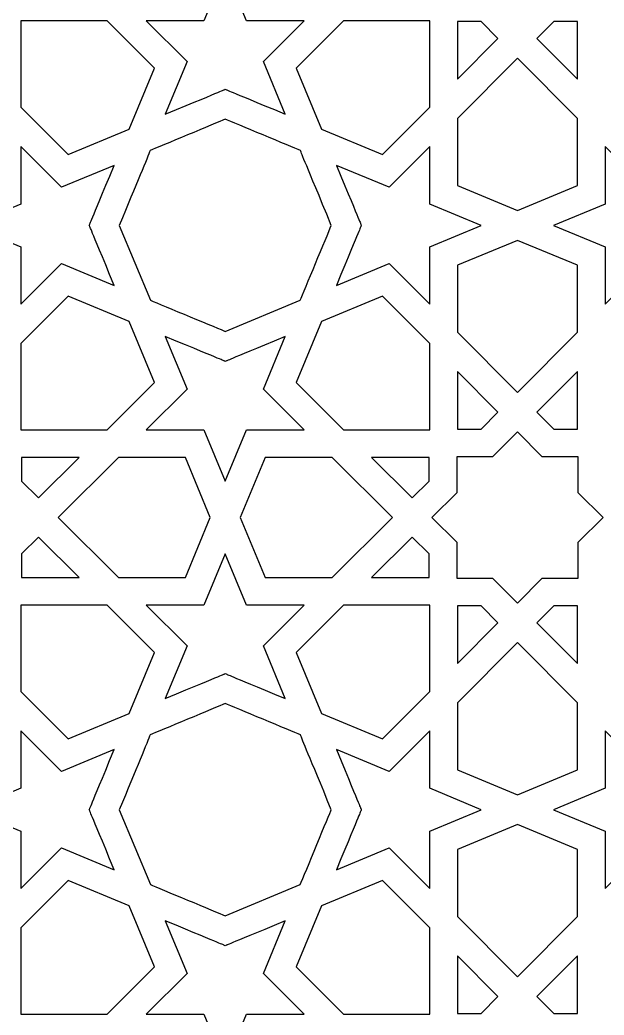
# Model space of a CAD drawing. Header units: millimetres. Extents: x -47 to 47, y -100 to 100.
# Drawn here: x -11.1 to 21, y 4.6 to 59.3 of the extents above; entities that cross this region are included whole.
import ezdxf

# ---------------------------------------------------------------- set-up
doc = ezdxf.new("R2010")
doc.units = ezdxf.units.MM
doc.header["$MEASUREMENT"] = 0
doc.layers.add('layer 1', color=7, linetype='Continuous')

msp = doc.modelspace()

# ---------------------------------------------------------------- linework, layer by layer
at = {"layer": 'layer 1', "color": 250}
for points, knots in [([(0.1101, 100.1639), (-25.8829, 100.1639), (-46.9195, 79.1295), (-46.9195, 53.134), (-46.9195, 53.134), (-46.9195, 53.134), (-46.9195, -99.8361), (-46.9195, -99.8361), (-46.9195, -99.8361), (-46.9195, -99.8361), (47.1403, -99.8361), (47.1403, -99.8361), (47.1403, -99.8361), (47.1403, -99.8361), (47.1403, 53.134), (47.1403, 53.134), (47.1403, 53.134), (47.1403, 79.1164), (26.1165, 100.1639), (0.1101, 100.1639)], [0, 0, 0, 0, 0.1666667, 0.1666667, 0.1666667, 0.1666667, 0.3333333, 0.3333333, 0.3333333, 0.3333333, 0.5, 0.5, 0.5, 0.5, 0.6666667, 0.6666667, 0.6666667, 0.6666667, 1, 1, 1, 1]), ([(0.1916, 55.4757), (-0.018, 55.3879), (0.3948, 55.559), (-3.103, 54.1094), (-3.103, 54.1094), (-3.103, 54.1094), (-1.9039, 57.0004), (-1.9039, 57.0004), (-1.9039, 57.0004), (-1.9039, 57.0004), (-4.1448, 59.231), (-4.1448, 59.231), (-4.1448, 59.231), (-4.1448, 59.231), (-0.98, 59.231), (-0.98, 59.231), (-0.98, 59.231), (-0.98, 59.231), (0.1916, 62.0607), (0.1916, 62.0607), (0.1916, 62.0607), (0.1916, 62.0607), (1.3635, 59.231), (1.3635, 59.231), (1.3635, 59.231), (1.3635, 59.231), (4.5283, 59.231), (4.5283, 59.231), (4.5283, 59.231), (4.5283, 59.231), (2.2874, 57.0004), (2.2874, 57.0004), (2.2874, 57.0004), (2.2874, 57.0004), (3.4865, 54.1094), (3.4865, 54.1094), (3.4865, 54.1094), (0.0462, 55.5353), (0.4008, 55.3879), (0.1916, 55.4757)], [0, 0, 0, 0, 0.0909091, 0.0909091, 0.0909091, 0.0909091, 0.1818182, 0.1818182, 0.1818182, 0.1818182, 0.2727273, 0.2727273, 0.2727273, 0.2727273, 0.3636364, 0.3636364, 0.3636364, 0.3636364, 0.4545455, 0.4545455, 0.4545455, 0.4545455, 0.5454545, 0.5454545, 0.5454545, 0.5454545, 0.6363636, 0.6363636, 0.6363636, 0.6363636, 0.7272727, 0.7272727, 0.7272727, 0.7272727, 0.8181818, 0.8181818, 0.8181818, 0.8181818, 1, 1, 1, 1]), ([(-5.0909, 53.2874), (-5.0909, 53.2874), (-8.4437, 51.8968), (-8.4437, 51.8968), (-8.4437, 51.8968), (-8.4437, 51.8968), (-11.0328, 54.4982), (-11.0328, 54.4982), (-11.0328, 54.4982), (-11.0328, 54.4982), (-11.0328, 59.231), (-11.0328, 59.231), (-11.0328, 59.231), (-11.0328, 59.231), (-6.2999, 59.231), (-6.2999, 59.231), (-6.2999, 59.231), (-6.2999, 59.231), (-3.6985, 56.642), (-3.6985, 56.642), (-3.6985, 56.642), (-3.6985, 56.642), (-5.0909, 53.2874), (-5.0909, 53.2874)], [0, 0, 0, 0, 0.1428571, 0.1428571, 0.1428571, 0.1428571, 0.2857143, 0.2857143, 0.2857143, 0.2857143, 0.4285714, 0.4285714, 0.4285714, 0.4285714, 0.5714286, 0.5714286, 0.5714286, 0.5714286, 0.7142857, 0.7142857, 0.7142857, 0.7142857, 1, 1, 1, 1]), ([(11.4162, 54.4982), (11.4162, 54.4982), (8.8272, 51.8968), (8.8272, 51.8968), (8.8272, 51.8968), (8.8272, 51.8968), (5.4726, 53.2878), (5.4726, 53.2878), (5.4726, 53.2878), (5.4726, 53.2878), (4.082, 56.642), (4.082, 56.642), (4.082, 56.642), (4.082, 56.642), (6.6834, 59.231), (6.6834, 59.231), (6.6834, 59.231), (6.6834, 59.231), (11.4162, 59.231), (11.4162, 59.231), (11.4162, 59.231), (11.4162, 59.231), (11.4162, 54.4982), (11.4162, 54.4982)], [0, 0, 0, 0, 0.1428571, 0.1428571, 0.1428571, 0.1428571, 0.2857143, 0.2857143, 0.2857143, 0.2857143, 0.4285714, 0.4285714, 0.4285714, 0.4285714, 0.5714286, 0.5714286, 0.5714286, 0.5714286, 0.7142857, 0.7142857, 0.7142857, 0.7142857, 1, 1, 1, 1]), ([(12.9367, 56.0268), (12.9367, 56.0268), (12.9367, 59.1954), (12.9367, 59.1954), (12.9367, 59.1954), (12.9367, 59.1954), (14.2378, 59.1954), (14.2378, 59.1954), (14.2378, 59.1954), (14.2378, 59.1954), (15.1624, 58.263), (15.1624, 58.263), (15.1624, 58.263), (15.1624, 58.263), (12.9367, 56.0268), (12.9367, 56.0268)], [0, 0, 0, 0, 0.2, 0.2, 0.2, 0.2, 0.4, 0.4, 0.4, 0.4, 0.6, 0.6, 0.6, 0.6, 1, 1, 1, 1]), ([(19.5301, 59.1954), (19.5301, 59.1954), (19.5301, 56.0268), (19.5301, 56.0268), (19.5301, 56.0268), (19.5301, 56.0268), (17.3045, 58.263), (17.3045, 58.263), (17.3045, 58.263), (17.3045, 58.263), (18.2291, 59.1954), (18.2291, 59.1954), (18.2291, 59.1954), (18.2291, 59.1954), (19.5301, 59.1954), (19.5301, 59.1954)], [0, 0, 0, 0, 0.2, 0.2, 0.2, 0.2, 0.4, 0.4, 0.4, 0.4, 0.6, 0.6, 0.6, 0.6, 1, 1, 1, 1]), ([(12.9367, 53.8702), (12.9367, 53.8702), (16.2334, 57.1835), (16.2334, 57.1835), (16.2334, 57.1835), (16.2334, 57.1835), (19.5301, 53.8702), (19.5301, 53.8702), (19.5301, 53.8702), (19.5301, 53.8702), (19.5301, 50.1946), (19.5301, 50.1946), (19.5301, 50.1946), (19.5301, 50.1946), (16.2334, 48.8297), (16.2334, 48.8297), (16.2334, 48.8297), (16.2334, 48.8297), (12.9367, 50.1946), (12.9367, 50.1946), (12.9367, 50.1946), (12.9367, 50.1946), (12.9367, 53.8702), (12.9367, 53.8702)], [0, 0, 0, 0, 0.1428571, 0.1428571, 0.1428571, 0.1428571, 0.2857143, 0.2857143, 0.2857143, 0.2857143, 0.4285714, 0.4285714, 0.4285714, 0.4285714, 0.5714286, 0.5714286, 0.5714286, 0.5714286, 0.7142857, 0.7142857, 0.7142857, 0.7142857, 1, 1, 1, 1]), ([(0.1916, 53.829), (0.714, 53.6124), (3.8195, 52.3258), (4.3141, 52.1198), (4.3141, 52.1198), (4.3942, 51.9166), (4.5963, 51.4227), (6.0142, 48.0064), (6.0142, 48.0064), (5.7531, 47.3774), (4.5268, 44.4179), (4.306, 43.8902), (4.306, 43.8902), (4.306, 43.8902), (0.1916, 42.1841), (0.1916, 42.1841), (0.1916, 42.1841), (-0.0893, 42.3005), (-3.2847, 43.6256), (-3.924, 43.8905), (-3.924, 43.8905), (-3.924, 43.8905), (-5.6307, 48.0064), (-5.6307, 48.0064), (-5.6307, 48.0064), (-4.6972, 50.2592), (-4.0718, 51.762), (-3.9307, 52.1198), (-3.9307, 52.1198), (-3.4354, 52.3258), (-0.3306, 53.6127), (0.1916, 53.829)], [0, 0, 0, 0, 0.1111111, 0.1111111, 0.1111111, 0.1111111, 0.2222222, 0.2222222, 0.2222222, 0.2222222, 0.3333333, 0.3333333, 0.3333333, 0.3333333, 0.4444444, 0.4444444, 0.4444444, 0.4444444, 0.5555556, 0.5555556, 0.5555556, 0.5555556, 0.6666667, 0.6666667, 0.6666667, 0.6666667, 0.7777778, 0.7777778, 0.7777778, 0.7777778, 1, 1, 1, 1]), ([(-7.2778, 48.0064), (-7.1889, 47.7947), (-7.3353, 48.1471), (-5.9111, 44.7118), (-5.9111, 44.7118), (-5.9111, 44.7118), (-8.8025, 45.9109), (-8.8025, 45.9109), (-8.8025, 45.9109), (-8.8025, 45.9109), (-11.0328, 43.67), (-11.0328, 43.67), (-11.0328, 43.67), (-11.0328, 43.67), (-11.0328, 46.8348), (-11.0328, 46.8348), (-11.0328, 46.8348), (-11.0328, 46.8348), (-13.8627, 48.0064), (-13.8627, 48.0064), (-13.8627, 48.0064), (-13.8627, 48.0064), (-11.0328, 49.1783), (-11.0328, 49.1783), (-11.0328, 49.1783), (-11.0328, 49.1783), (-11.0328, 52.3431), (-11.0328, 52.3431), (-11.0328, 52.3431), (-11.0328, 52.3431), (-8.8025, 50.1022), (-8.8025, 50.1022), (-8.8025, 50.1022), (-8.8025, 50.1022), (-5.9111, 51.3013), (-5.9111, 51.3013), (-5.9111, 51.3013), (-7.2986, 47.9542), (-7.196, 48.2007), (-7.2778, 48.0064)], [0, 0, 0, 0, 0.0909091, 0.0909091, 0.0909091, 0.0909091, 0.1818182, 0.1818182, 0.1818182, 0.1818182, 0.2727273, 0.2727273, 0.2727273, 0.2727273, 0.3636364, 0.3636364, 0.3636364, 0.3636364, 0.4545455, 0.4545455, 0.4545455, 0.4545455, 0.5454545, 0.5454545, 0.5454545, 0.5454545, 0.6363636, 0.6363636, 0.6363636, 0.6363636, 0.7272727, 0.7272727, 0.7272727, 0.7272727, 0.8181818, 0.8181818, 0.8181818, 0.8181818, 1, 1, 1, 1]), ([(14.2462, 48.0064), (14.2462, 48.0064), (11.4162, 46.8348), (11.4162, 46.8348), (11.4162, 46.8348), (11.4162, 46.8348), (11.4162, 43.67), (11.4162, 43.67), (11.4162, 43.67), (11.4162, 43.67), (9.186, 45.9109), (9.186, 45.9109), (9.186, 45.9109), (9.186, 45.9109), (6.2943, 44.7118), (6.2943, 44.7118), (6.2943, 44.7118), (7.7068, 48.1189), (7.554, 47.751), (7.6613, 48.0064), (7.6613, 48.0064), (7.5713, 48.2205), (7.716, 47.8723), (6.2943, 51.3013), (6.2943, 51.3013), (6.2943, 51.3013), (9.186, 50.1022), (9.186, 50.1022), (9.186, 50.1022), (9.186, 50.1022), (11.4162, 52.3431), (11.4162, 52.3431), (11.4162, 52.3431), (11.4162, 52.3431), (11.4162, 49.1783), (11.4162, 49.1783), (11.4162, 49.1783), (11.4162, 49.1783), (14.2462, 48.0064), (14.2462, 48.0064)], [0, 0, 0, 0, 0.0909091, 0.0909091, 0.0909091, 0.0909091, 0.1818182, 0.1818182, 0.1818182, 0.1818182, 0.2727273, 0.2727273, 0.2727273, 0.2727273, 0.3636364, 0.3636364, 0.3636364, 0.3636364, 0.4545455, 0.4545455, 0.4545455, 0.4545455, 0.5454545, 0.5454545, 0.5454545, 0.5454545, 0.6363636, 0.6363636, 0.6363636, 0.6363636, 0.7272727, 0.7272727, 0.7272727, 0.7272727, 0.8181818, 0.8181818, 0.8181818, 0.8181818, 1, 1, 1, 1]), ([(24.8059, 48.0064), (24.9075, 47.7651), (24.735, 48.1803), (26.1726, 44.7118), (26.1726, 44.7118), (26.1726, 44.7118), (23.2816, 45.9109), (23.2816, 45.9109), (23.2816, 45.9109), (23.2816, 45.9109), (21.0506, 43.67), (21.0506, 43.67), (21.0506, 43.67), (21.0506, 43.67), (21.0506, 46.8348), (21.0506, 46.8348), (21.0506, 46.8348), (21.0506, 46.8348), (18.221, 48.0064), (18.221, 48.0064), (18.221, 48.0064), (18.221, 48.0064), (21.0506, 49.1783), (21.0506, 49.1783), (21.0506, 49.1783), (21.0506, 49.1783), (21.0506, 52.3431), (21.0506, 52.3431), (21.0506, 52.3431), (21.0506, 52.3431), (23.2816, 50.1022), (23.2816, 50.1022), (23.2816, 50.1022), (23.2816, 50.1022), (26.1726, 51.3013), (26.1726, 51.3013), (26.1726, 51.3013), (24.7576, 47.8875), (24.9132, 48.2621), (24.8059, 48.0064)], [0, 0, 0, 0, 0.0909091, 0.0909091, 0.0909091, 0.0909091, 0.1818182, 0.1818182, 0.1818182, 0.1818182, 0.2727273, 0.2727273, 0.2727273, 0.2727273, 0.3636364, 0.3636364, 0.3636364, 0.3636364, 0.4545455, 0.4545455, 0.4545455, 0.4545455, 0.5454545, 0.5454545, 0.5454545, 0.5454545, 0.6363636, 0.6363636, 0.6363636, 0.6363636, 0.7272727, 0.7272727, 0.7272727, 0.7272727, 0.8181818, 0.8181818, 0.8181818, 0.8181818, 1, 1, 1, 1]), ([(19.5301, 42.1428), (19.5301, 42.1428), (16.2334, 38.8296), (16.2334, 38.8296), (16.2334, 38.8296), (16.2334, 38.8296), (12.9367, 42.1428), (12.9367, 42.1428), (12.9367, 42.1428), (12.9367, 42.1428), (12.9367, 45.8181), (12.9367, 45.8181), (12.9367, 45.8181), (12.9367, 45.8181), (16.2334, 47.183), (16.2334, 47.183), (16.2334, 47.183), (16.2334, 47.183), (19.5301, 45.8181), (19.5301, 45.8181), (19.5301, 45.8181), (19.5301, 45.8181), (19.5301, 42.1428), (19.5301, 42.1428)], [0, 0, 0, 0, 0.1428571, 0.1428571, 0.1428571, 0.1428571, 0.2857143, 0.2857143, 0.2857143, 0.2857143, 0.4285714, 0.4285714, 0.4285714, 0.4285714, 0.5714286, 0.5714286, 0.5714286, 0.5714286, 0.7142857, 0.7142857, 0.7142857, 0.7142857, 1, 1, 1, 1]), ([(-5.0895, 42.7249), (-5.0895, 42.7249), (-3.6985, 39.3707), (-3.6985, 39.3707), (-3.6985, 39.3707), (-3.6985, 39.3707), (-6.2999, 36.782), (-6.2999, 36.782), (-6.2999, 36.782), (-6.2999, 36.782), (-11.0328, 36.782), (-11.0328, 36.782), (-11.0328, 36.782), (-11.0328, 36.782), (-11.0328, 41.5149), (-11.0328, 41.5149), (-11.0328, 41.5149), (-11.0328, 41.5149), (-8.4437, 44.1163), (-8.4437, 44.1163), (-8.4437, 44.1163), (-8.4437, 44.1163), (-5.0895, 42.7249), (-5.0895, 42.7249)], [0, 0, 0, 0, 0.1428571, 0.1428571, 0.1428571, 0.1428571, 0.2857143, 0.2857143, 0.2857143, 0.2857143, 0.4285714, 0.4285714, 0.4285714, 0.4285714, 0.5714286, 0.5714286, 0.5714286, 0.5714286, 0.7142857, 0.7142857, 0.7142857, 0.7142857, 1, 1, 1, 1]), ([(5.473, 42.7249), (5.473, 42.7249), (8.8272, 44.1163), (8.8272, 44.1163), (8.8272, 44.1163), (8.8272, 44.1163), (11.4162, 41.5149), (11.4162, 41.5149), (11.4162, 41.5149), (11.4162, 41.5149), (11.4162, 36.782), (11.4162, 36.782), (11.4162, 36.782), (11.4162, 36.782), (6.6834, 36.782), (6.6834, 36.782), (6.6834, 36.782), (6.6834, 36.782), (4.082, 39.3707), (4.082, 39.3707), (4.082, 39.3707), (4.082, 39.3707), (5.473, 42.7249), (5.473, 42.7249)], [0, 0, 0, 0, 0.1428571, 0.1428571, 0.1428571, 0.1428571, 0.2857143, 0.2857143, 0.2857143, 0.2857143, 0.4285714, 0.4285714, 0.4285714, 0.4285714, 0.5714286, 0.5714286, 0.5714286, 0.5714286, 0.7142857, 0.7142857, 0.7142857, 0.7142857, 1, 1, 1, 1]), ([(1.3635, 36.782), (1.3635, 36.782), (0.1916, 33.9524), (0.1916, 33.9524), (0.1916, 33.9524), (0.1916, 33.9524), (-0.98, 36.782), (-0.98, 36.782), (-0.98, 36.782), (-0.98, 36.782), (-4.1448, 36.782), (-4.1448, 36.782), (-4.1448, 36.782), (-4.1448, 36.782), (-1.9039, 39.0126), (-1.9039, 39.0126), (-1.9039, 39.0126), (-1.9039, 39.0126), (-3.103, 41.9037), (-3.103, 41.9037), (-3.103, 41.9037), (0.3231, 40.4834), (-0.0141, 40.6234), (0.1916, 40.537), (0.1916, 40.537), (0.4173, 40.6319), (-0.0004, 40.4583), (3.4865, 41.9037), (3.4865, 41.9037), (3.4865, 41.9037), (2.2874, 39.0126), (2.2874, 39.0126), (2.2874, 39.0126), (2.2874, 39.0126), (4.5283, 36.782), (4.5283, 36.782), (4.5283, 36.782), (4.5283, 36.782), (1.3635, 36.782), (1.3635, 36.782)], [0, 0, 0, 0, 0.0909091, 0.0909091, 0.0909091, 0.0909091, 0.1818182, 0.1818182, 0.1818182, 0.1818182, 0.2727273, 0.2727273, 0.2727273, 0.2727273, 0.3636364, 0.3636364, 0.3636364, 0.3636364, 0.4545455, 0.4545455, 0.4545455, 0.4545455, 0.5454545, 0.5454545, 0.5454545, 0.5454545, 0.6363636, 0.6363636, 0.6363636, 0.6363636, 0.7272727, 0.7272727, 0.7272727, 0.7272727, 0.8181818, 0.8181818, 0.8181818, 0.8181818, 1, 1, 1, 1]), ([(12.9367, 36.8177), (12.9367, 36.8177), (12.9367, 39.986), (12.9367, 39.986), (12.9367, 39.986), (12.9367, 39.986), (15.1624, 37.7497), (15.1624, 37.7497), (15.1624, 37.7497), (15.1624, 37.7497), (14.2378, 36.8177), (14.2378, 36.8177), (14.2378, 36.8177), (14.2378, 36.8177), (12.9367, 36.8177), (12.9367, 36.8177)], [0, 0, 0, 0, 0.2, 0.2, 0.2, 0.2, 0.4, 0.4, 0.4, 0.4, 0.6, 0.6, 0.6, 0.6, 1, 1, 1, 1]), ([(17.3045, 37.7497), (17.3045, 37.7497), (19.5301, 39.986), (19.5301, 39.986), (19.5301, 39.986), (19.5301, 39.986), (19.5301, 36.8177), (19.5301, 36.8177), (19.5301, 36.8177), (19.5301, 36.8177), (18.2291, 36.8177), (18.2291, 36.8177), (18.2291, 36.8177), (18.2291, 36.8177), (17.3045, 37.7497), (17.3045, 37.7497)], [0, 0, 0, 0, 0.2, 0.2, 0.2, 0.2, 0.4, 0.4, 0.4, 0.4, 0.6, 0.6, 0.6, 0.6, 1, 1, 1, 1]), ([(20.9377, 31.968), (20.9377, 31.968), (20.9307, 31.961), (20.9307, 31.961), (20.9307, 31.961), (20.9307, 31.961), (20.9338, 31.9578), (20.9338, 31.9578), (20.9338, 31.9578), (20.9338, 31.9578), (19.5658, 30.6035), (19.5658, 30.6035), (19.5658, 30.6035), (19.5658, 30.6035), (19.5658, 28.6325), (19.5658, 28.6325), (19.5658, 28.6325), (19.5658, 28.6325), (17.5948, 28.6325), (17.5948, 28.6325), (17.5948, 28.6325), (17.5948, 28.6325), (16.2334, 27.2574), (16.2334, 27.2574), (16.2334, 27.2574), (16.2334, 27.2574), (14.8724, 28.6325), (14.8724, 28.6325), (14.8724, 28.6325), (14.8724, 28.6325), (12.9014, 28.6325), (12.9014, 28.6325), (12.9014, 28.6325), (12.9014, 28.6325), (12.9014, 30.6035), (12.9014, 30.6035), (12.9014, 30.6035), (12.9014, 30.6035), (11.5263, 31.9649), (11.5263, 31.9649), (11.5263, 31.9649), (11.5263, 31.9649), (12.9014, 33.3259), (12.9014, 33.3259), (12.9014, 33.3259), (12.9014, 33.3259), (12.9014, 35.2968), (12.9014, 35.2968), (12.9014, 35.2968), (12.9014, 35.2968), (14.8724, 35.2968), (14.8724, 35.2968), (14.8724, 35.2968), (14.8724, 35.2968), (16.2334, 36.6716), (16.2334, 36.6716), (16.2334, 36.6716), (16.2334, 36.6716), (17.5948, 35.2968), (17.5948, 35.2968), (17.5948, 35.2968), (17.5948, 35.2968), (19.5658, 35.2968), (19.5658, 35.2968), (19.5658, 35.2968), (19.5658, 35.2968), (19.5658, 33.3259), (19.5658, 33.3259), (19.5658, 33.3259), (19.5658, 33.3259), (20.9377, 31.968), (20.9377, 31.968)], [0, 0, 0, 0, 0.0526316, 0.0526316, 0.0526316, 0.0526316, 0.1052632, 0.1052632, 0.1052632, 0.1052632, 0.1578947, 0.1578947, 0.1578947, 0.1578947, 0.2105263, 0.2105263, 0.2105263, 0.2105263, 0.2631579, 0.2631579, 0.2631579, 0.2631579, 0.3157895, 0.3157895, 0.3157895, 0.3157895, 0.3684211, 0.3684211, 0.3684211, 0.3684211, 0.4210526, 0.4210526, 0.4210526, 0.4210526, 0.4736842, 0.4736842, 0.4736842, 0.4736842, 0.5263158, 0.5263158, 0.5263158, 0.5263158, 0.5789474, 0.5789474, 0.5789474, 0.5789474, 0.6315789, 0.6315789, 0.6315789, 0.6315789, 0.6842105, 0.6842105, 0.6842105, 0.6842105, 0.7368421, 0.7368421, 0.7368421, 0.7368421, 0.7894737, 0.7894737, 0.7894737, 0.7894737, 0.8421053, 0.8421053, 0.8421053, 0.8421053, 0.8947368, 0.8947368, 0.8947368, 0.8947368, 1, 1, 1, 1]), ([(-7.8288, 35.2612), (-7.8288, 35.2612), (-10.0648, 33.0359), (-10.0648, 33.0359), (-10.0648, 33.0359), (-10.0648, 33.0359), (-10.9971, 33.9602), (-10.9971, 33.9602), (-10.9971, 33.9602), (-10.9971, 33.9602), (-10.9971, 35.2612), (-10.9971, 35.2612), (-10.9971, 35.2612), (-10.9971, 35.2612), (-7.8288, 35.2612), (-7.8288, 35.2612)], [0, 0, 0, 0, 0.2, 0.2, 0.2, 0.2, 0.4, 0.4, 0.4, 0.4, 0.6, 0.6, 0.6, 0.6, 1, 1, 1, 1]), ([(-1.9967, 35.2612), (-1.9967, 35.2612), (-0.6315, 31.9649), (-0.6315, 31.9649), (-0.6315, 31.9649), (-0.6315, 31.9649), (-1.9967, 28.6681), (-1.9967, 28.6681), (-1.9967, 28.6681), (-1.9967, 28.6681), (-5.672, 28.6681), (-5.672, 28.6681), (-5.672, 28.6681), (-5.672, 28.6681), (-8.9856, 31.9649), (-8.9856, 31.9649), (-8.9856, 31.9649), (-8.9856, 31.9649), (-5.672, 35.2612), (-5.672, 35.2612), (-5.672, 35.2612), (-5.672, 35.2612), (-1.9967, 35.2612), (-1.9967, 35.2612)], [0, 0, 0, 0, 0.1428571, 0.1428571, 0.1428571, 0.1428571, 0.2857143, 0.2857143, 0.2857143, 0.2857143, 0.4285714, 0.4285714, 0.4285714, 0.4285714, 0.5714286, 0.5714286, 0.5714286, 0.5714286, 0.7142857, 0.7142857, 0.7142857, 0.7142857, 1, 1, 1, 1]), ([(6.0554, 28.6681), (6.0554, 28.6681), (2.3802, 28.6681), (2.3802, 28.6681), (2.3802, 28.6681), (2.3802, 28.6681), (1.0149, 31.9649), (1.0149, 31.9649), (1.0149, 31.9649), (1.0149, 31.9649), (2.3802, 35.2612), (2.3802, 35.2612), (2.3802, 35.2612), (2.3802, 35.2612), (6.0554, 35.2612), (6.0554, 35.2612), (6.0554, 35.2612), (6.0554, 35.2612), (9.3687, 31.9649), (9.3687, 31.9649), (9.3687, 31.9649), (9.3687, 31.9649), (6.0554, 28.6681), (6.0554, 28.6681)], [0, 0, 0, 0, 0.1428571, 0.1428571, 0.1428571, 0.1428571, 0.2857143, 0.2857143, 0.2857143, 0.2857143, 0.4285714, 0.4285714, 0.4285714, 0.4285714, 0.5714286, 0.5714286, 0.5714286, 0.5714286, 0.7142857, 0.7142857, 0.7142857, 0.7142857, 1, 1, 1, 1]), ([(11.3806, 35.2612), (11.3806, 35.2612), (11.3806, 33.9602), (11.3806, 33.9602), (11.3806, 33.9602), (11.3806, 33.9602), (10.4482, 33.0359), (10.4482, 33.0359), (10.4482, 33.0359), (10.4482, 33.0359), (8.2123, 35.2612), (8.2123, 35.2612), (8.2123, 35.2612), (8.2123, 35.2612), (11.3806, 35.2612), (11.3806, 35.2612)], [0, 0, 0, 0, 0.2, 0.2, 0.2, 0.2, 0.4, 0.4, 0.4, 0.4, 0.6, 0.6, 0.6, 0.6, 1, 1, 1, 1]), ([(-10.9971, 28.6681), (-10.9971, 28.6681), (-10.9971, 29.9692), (-10.9971, 29.9692), (-10.9971, 29.9692), (-10.9971, 29.9692), (-10.0651, 30.8935), (-10.0651, 30.8935), (-10.0651, 30.8935), (-10.0651, 30.8935), (-7.8288, 28.6681), (-7.8288, 28.6681), (-7.8288, 28.6681), (-7.8288, 28.6681), (-10.9971, 28.6681), (-10.9971, 28.6681)], [0, 0, 0, 0, 0.2, 0.2, 0.2, 0.2, 0.4, 0.4, 0.4, 0.4, 0.6, 0.6, 0.6, 0.6, 1, 1, 1, 1]), ([(8.2123, 28.6681), (8.2123, 28.6681), (10.4482, 30.8935), (10.4482, 30.8935), (10.4482, 30.8935), (10.4482, 30.8935), (11.3806, 29.9692), (11.3806, 29.9692), (11.3806, 29.9692), (11.3806, 29.9692), (11.3806, 28.6681), (11.3806, 28.6681), (11.3806, 28.6681), (11.3806, 28.6681), (8.2123, 28.6681), (8.2123, 28.6681)], [0, 0, 0, 0, 0.2, 0.2, 0.2, 0.2, 0.4, 0.4, 0.4, 0.4, 0.6, 0.6, 0.6, 0.6, 1, 1, 1, 1]), ([(0.1916, 23.3924), (-0.0049, 23.3095), (0.3806, 23.4696), (-3.103, 22.0257), (-3.103, 22.0257), (-3.103, 22.0257), (-1.9039, 24.9171), (-1.9039, 24.9171), (-1.9039, 24.9171), (-1.9039, 24.9171), (-4.1448, 27.1473), (-4.1448, 27.1473), (-4.1448, 27.1473), (-4.1448, 27.1473), (-0.98, 27.1473), (-0.98, 27.1473), (-0.98, 27.1473), (-0.98, 27.1473), (0.1916, 29.977), (0.1916, 29.977), (0.1916, 29.977), (0.1916, 29.977), (1.3635, 27.1473), (1.3635, 27.1473), (1.3635, 27.1473), (1.3635, 27.1473), (4.5283, 27.1473), (4.5283, 27.1473), (4.5283, 27.1473), (4.5283, 27.1473), (2.2874, 24.9171), (2.2874, 24.9171), (2.2874, 24.9171), (2.2874, 24.9171), (3.4865, 22.0257), (3.4865, 22.0257), (3.4865, 22.0257), (0.0818, 23.4368), (0.4508, 23.2833), (0.1916, 23.3924)], [0, 0, 0, 0, 0.0909091, 0.0909091, 0.0909091, 0.0909091, 0.1818182, 0.1818182, 0.1818182, 0.1818182, 0.2727273, 0.2727273, 0.2727273, 0.2727273, 0.3636364, 0.3636364, 0.3636364, 0.3636364, 0.4545455, 0.4545455, 0.4545455, 0.4545455, 0.5454545, 0.5454545, 0.5454545, 0.5454545, 0.6363636, 0.6363636, 0.6363636, 0.6363636, 0.7272727, 0.7272727, 0.7272727, 0.7272727, 0.8181818, 0.8181818, 0.8181818, 0.8181818, 1, 1, 1, 1]), ([(-5.0909, 21.2037), (-5.0909, 21.2037), (-8.4437, 19.8131), (-8.4437, 19.8131), (-8.4437, 19.8131), (-8.4437, 19.8131), (-11.0328, 22.4145), (-11.0328, 22.4145), (-11.0328, 22.4145), (-11.0328, 22.4145), (-11.0328, 27.1473), (-11.0328, 27.1473), (-11.0328, 27.1473), (-11.0328, 27.1473), (-6.2999, 27.1473), (-6.2999, 27.1473), (-6.2999, 27.1473), (-6.2999, 27.1473), (-3.6985, 24.5583), (-3.6985, 24.5583), (-3.6985, 24.5583), (-3.6985, 24.5583), (-5.0909, 21.2037), (-5.0909, 21.2037)], [0, 0, 0, 0, 0.1428571, 0.1428571, 0.1428571, 0.1428571, 0.2857143, 0.2857143, 0.2857143, 0.2857143, 0.4285714, 0.4285714, 0.4285714, 0.4285714, 0.5714286, 0.5714286, 0.5714286, 0.5714286, 0.7142857, 0.7142857, 0.7142857, 0.7142857, 1, 1, 1, 1]), ([(11.4162, 22.4145), (11.4162, 22.4145), (8.8272, 19.8131), (8.8272, 19.8131), (8.8272, 19.8131), (8.8272, 19.8131), (5.4726, 21.2044), (5.4726, 21.2044), (5.4726, 21.2044), (5.4726, 21.2044), (4.082, 24.5583), (4.082, 24.5583), (4.082, 24.5583), (4.082, 24.5583), (6.6834, 27.1473), (6.6834, 27.1473), (6.6834, 27.1473), (6.6834, 27.1473), (11.4162, 27.1473), (11.4162, 27.1473), (11.4162, 27.1473), (11.4162, 27.1473), (11.4162, 22.4145), (11.4162, 22.4145)], [0, 0, 0, 0, 0.1428571, 0.1428571, 0.1428571, 0.1428571, 0.2857143, 0.2857143, 0.2857143, 0.2857143, 0.4285714, 0.4285714, 0.4285714, 0.4285714, 0.5714286, 0.5714286, 0.5714286, 0.5714286, 0.7142857, 0.7142857, 0.7142857, 0.7142857, 1, 1, 1, 1]), ([(12.9367, 23.9434), (12.9367, 23.9434), (12.9367, 27.1117), (12.9367, 27.1117), (12.9367, 27.1117), (12.9367, 27.1117), (14.2378, 27.1117), (14.2378, 27.1117), (14.2378, 27.1117), (14.2378, 27.1117), (15.1624, 26.1793), (15.1624, 26.1793), (15.1624, 26.1793), (15.1624, 26.1793), (12.9367, 23.9434), (12.9367, 23.9434)], [0, 0, 0, 0, 0.2, 0.2, 0.2, 0.2, 0.4, 0.4, 0.4, 0.4, 0.6, 0.6, 0.6, 0.6, 1, 1, 1, 1]), ([(19.5301, 27.1117), (19.5301, 27.1117), (19.5301, 23.9434), (19.5301, 23.9434), (19.5301, 23.9434), (19.5301, 23.9434), (17.3045, 26.1793), (17.3045, 26.1793), (17.3045, 26.1793), (17.3045, 26.1793), (18.2291, 27.1117), (18.2291, 27.1117), (18.2291, 27.1117), (18.2291, 27.1117), (19.5301, 27.1117), (19.5301, 27.1117)], [0, 0, 0, 0, 0.2, 0.2, 0.2, 0.2, 0.4, 0.4, 0.4, 0.4, 0.6, 0.6, 0.6, 0.6, 1, 1, 1, 1]), ([(12.9367, 21.7865), (12.9367, 21.7865), (16.2334, 25.1002), (16.2334, 25.1002), (16.2334, 25.1002), (16.2334, 25.1002), (19.5301, 21.7865), (19.5301, 21.7865), (19.5301, 21.7865), (19.5301, 21.7865), (19.5301, 18.1109), (19.5301, 18.1109), (19.5301, 18.1109), (19.5301, 18.1109), (16.2334, 16.746), (16.2334, 16.746), (16.2334, 16.746), (16.2334, 16.746), (12.9367, 18.1109), (12.9367, 18.1109), (12.9367, 18.1109), (12.9367, 18.1109), (12.9367, 21.7865), (12.9367, 21.7865)], [0, 0, 0, 0, 0.1428571, 0.1428571, 0.1428571, 0.1428571, 0.2857143, 0.2857143, 0.2857143, 0.2857143, 0.4285714, 0.4285714, 0.4285714, 0.4285714, 0.5714286, 0.5714286, 0.5714286, 0.5714286, 0.7142857, 0.7142857, 0.7142857, 0.7142857, 1, 1, 1, 1]), ([(0.1916, 21.7452), (0.714, 21.5286), (3.8195, 20.242), (4.3141, 20.036), (4.3141, 20.036), (4.4277, 19.7485), (4.7918, 18.8701), (6.0142, 15.9226), (6.0142, 15.9226), (5.9334, 15.7283), (4.5417, 12.3695), (4.306, 11.8064), (4.306, 11.8064), (4.306, 11.8064), (0.1916, 10.1004), (0.1916, 10.1004), (0.1916, 10.1004), (-0.3299, 10.3166), (-3.4318, 11.6029), (-3.924, 11.8068), (-3.924, 11.8068), (-3.924, 11.8068), (-5.6307, 15.9226), (-5.6307, 15.9226), (-5.6307, 15.9226), (-4.7043, 18.1592), (-4.0707, 19.6815), (-3.9307, 20.036), (-3.9307, 20.036), (-3.4361, 20.242), (-0.3306, 21.529), (0.1916, 21.7452)], [0, 0, 0, 0, 0.1111111, 0.1111111, 0.1111111, 0.1111111, 0.2222222, 0.2222222, 0.2222222, 0.2222222, 0.3333333, 0.3333333, 0.3333333, 0.3333333, 0.4444444, 0.4444444, 0.4444444, 0.4444444, 0.5555556, 0.5555556, 0.5555556, 0.5555556, 0.6666667, 0.6666667, 0.6666667, 0.6666667, 0.7777778, 0.7777778, 0.7777778, 0.7777778, 1, 1, 1, 1]), ([(-7.2778, 15.9226), (-7.1924, 15.7198), (-7.3399, 16.0747), (-5.9111, 12.628), (-5.9111, 12.628), (-5.9111, 12.628), (-8.8025, 13.8271), (-8.8025, 13.8271), (-8.8025, 13.8271), (-8.8025, 13.8271), (-11.0328, 11.5863), (-11.0328, 11.5863), (-11.0328, 11.5863), (-11.0328, 11.5863), (-11.0328, 14.7511), (-11.0328, 14.7511), (-11.0328, 14.7511), (-11.0328, 14.7511), (-13.8627, 15.9226), (-13.8627, 15.9226), (-13.8627, 15.9226), (-13.8627, 15.9226), (-11.0328, 17.0946), (-11.0328, 17.0946), (-11.0328, 17.0946), (-11.0328, 17.0946), (-11.0328, 20.2593), (-11.0328, 20.2593), (-11.0328, 20.2593), (-11.0328, 20.2593), (-8.8025, 18.0185), (-8.8025, 18.0185), (-8.8025, 18.0185), (-8.8025, 18.0185), (-5.9111, 19.2176), (-5.9111, 19.2176), (-5.9111, 19.2176), (-7.3357, 15.7805), (-7.1907, 16.1301), (-7.2778, 15.9226)], [0, 0, 0, 0, 0.0909091, 0.0909091, 0.0909091, 0.0909091, 0.1818182, 0.1818182, 0.1818182, 0.1818182, 0.2727273, 0.2727273, 0.2727273, 0.2727273, 0.3636364, 0.3636364, 0.3636364, 0.3636364, 0.4545455, 0.4545455, 0.4545455, 0.4545455, 0.5454545, 0.5454545, 0.5454545, 0.5454545, 0.6363636, 0.6363636, 0.6363636, 0.6363636, 0.7272727, 0.7272727, 0.7272727, 0.7272727, 0.8181818, 0.8181818, 0.8181818, 0.8181818, 1, 1, 1, 1]), ([(14.2462, 15.9226), (14.2462, 15.9226), (11.4162, 14.7511), (11.4162, 14.7511), (11.4162, 14.7511), (11.4162, 14.7511), (11.4162, 11.5863), (11.4162, 11.5863), (11.4162, 11.5863), (11.4162, 11.5863), (9.186, 13.8271), (9.186, 13.8271), (9.186, 13.8271), (9.186, 13.8271), (6.2943, 12.628), (6.2943, 12.628), (6.2943, 12.628), (7.6937, 16.0034), (7.5607, 15.6842), (7.6613, 15.9226), (7.6613, 15.9226), (7.5628, 16.1569), (7.7498, 15.7064), (6.2943, 19.2176), (6.2943, 19.2176), (6.2943, 19.2176), (9.186, 18.0185), (9.186, 18.0185), (9.186, 18.0185), (9.186, 18.0185), (11.4162, 20.2593), (11.4162, 20.2593), (11.4162, 20.2593), (11.4162, 20.2593), (11.4162, 17.0946), (11.4162, 17.0946), (11.4162, 17.0946), (11.4162, 17.0946), (14.2462, 15.9226), (14.2462, 15.9226)], [0, 0, 0, 0, 0.0909091, 0.0909091, 0.0909091, 0.0909091, 0.1818182, 0.1818182, 0.1818182, 0.1818182, 0.2727273, 0.2727273, 0.2727273, 0.2727273, 0.3636364, 0.3636364, 0.3636364, 0.3636364, 0.4545455, 0.4545455, 0.4545455, 0.4545455, 0.5454545, 0.5454545, 0.5454545, 0.5454545, 0.6363636, 0.6363636, 0.6363636, 0.6363636, 0.7272727, 0.7272727, 0.7272727, 0.7272727, 0.8181818, 0.8181818, 0.8181818, 0.8181818, 1, 1, 1, 1]), ([(26.1726, 12.628), (26.1726, 12.628), (23.2816, 13.8271), (23.2816, 13.8271), (23.2816, 13.8271), (23.2816, 13.8271), (21.0506, 11.5863), (21.0506, 11.5863), (21.0506, 11.5863), (21.0506, 11.5863), (21.0506, 14.7511), (21.0506, 14.7511), (21.0506, 14.7511), (21.0506, 14.7511), (18.221, 15.9226), (18.221, 15.9226), (18.221, 15.9226), (18.221, 15.9226), (21.0506, 17.0946), (21.0506, 17.0946), (21.0506, 17.0946), (21.0506, 17.0946), (21.0506, 20.2593), (21.0506, 20.2593), (21.0506, 20.2593), (21.0506, 20.2593), (23.2816, 18.0185), (23.2816, 18.0185), (23.2816, 18.0185), (23.2816, 18.0185), (26.1726, 19.2176), (26.1726, 19.2176), (26.1726, 19.2176), (24.7689, 15.8309), (24.9054, 16.1597), (24.8059, 15.9226), (24.8059, 15.9226), (24.9033, 15.6909), (24.717, 16.1399), (26.1726, 12.628)], [0, 0, 0, 0, 0.0909091, 0.0909091, 0.0909091, 0.0909091, 0.1818182, 0.1818182, 0.1818182, 0.1818182, 0.2727273, 0.2727273, 0.2727273, 0.2727273, 0.3636364, 0.3636364, 0.3636364, 0.3636364, 0.4545455, 0.4545455, 0.4545455, 0.4545455, 0.5454545, 0.5454545, 0.5454545, 0.5454545, 0.6363636, 0.6363636, 0.6363636, 0.6363636, 0.7272727, 0.7272727, 0.7272727, 0.7272727, 0.8181818, 0.8181818, 0.8181818, 0.8181818, 1, 1, 1, 1]), ([(19.5301, 10.0591), (19.5301, 10.0591), (16.2334, 6.7458), (16.2334, 6.7458), (16.2334, 6.7458), (16.2334, 6.7458), (12.9367, 10.0591), (12.9367, 10.0591), (12.9367, 10.0591), (12.9367, 10.0591), (12.9367, 13.7347), (12.9367, 13.7347), (12.9367, 13.7347), (12.9367, 13.7347), (16.2334, 15.0996), (16.2334, 15.0996), (16.2334, 15.0996), (16.2334, 15.0996), (19.5301, 13.7347), (19.5301, 13.7347), (19.5301, 13.7347), (19.5301, 13.7347), (19.5301, 10.0591), (19.5301, 10.0591)], [0, 0, 0, 0, 0.1428571, 0.1428571, 0.1428571, 0.1428571, 0.2857143, 0.2857143, 0.2857143, 0.2857143, 0.4285714, 0.4285714, 0.4285714, 0.4285714, 0.5714286, 0.5714286, 0.5714286, 0.5714286, 0.7142857, 0.7142857, 0.7142857, 0.7142857, 1, 1, 1, 1]), ([(-5.0895, 10.6416), (-5.0895, 10.6416), (-3.6985, 7.2873), (-3.6985, 7.2873), (-3.6985, 7.2873), (-3.6985, 7.2873), (-6.2999, 4.6983), (-6.2999, 4.6983), (-6.2999, 4.6983), (-6.2999, 4.6983), (-11.0328, 4.6983), (-11.0328, 4.6983), (-11.0328, 4.6983), (-11.0328, 4.6983), (-11.0328, 9.4312), (-11.0328, 9.4312), (-11.0328, 9.4312), (-11.0328, 9.4312), (-8.4437, 12.0326), (-8.4437, 12.0326), (-8.4437, 12.0326), (-8.4437, 12.0326), (-5.0895, 10.6416), (-5.0895, 10.6416)], [0, 0, 0, 0, 0.1428571, 0.1428571, 0.1428571, 0.1428571, 0.2857143, 0.2857143, 0.2857143, 0.2857143, 0.4285714, 0.4285714, 0.4285714, 0.4285714, 0.5714286, 0.5714286, 0.5714286, 0.5714286, 0.7142857, 0.7142857, 0.7142857, 0.7142857, 1, 1, 1, 1]), ([(5.473, 10.6416), (5.473, 10.6416), (8.8272, 12.0326), (8.8272, 12.0326), (8.8272, 12.0326), (8.8272, 12.0326), (11.4162, 9.4312), (11.4162, 9.4312), (11.4162, 9.4312), (11.4162, 9.4312), (11.4162, 4.6983), (11.4162, 4.6983), (11.4162, 4.6983), (11.4162, 4.6983), (6.6834, 4.6983), (6.6834, 4.6983), (6.6834, 4.6983), (6.6834, 4.6983), (4.082, 7.2873), (4.082, 7.2873), (4.082, 7.2873), (4.082, 7.2873), (5.473, 10.6416), (5.473, 10.6416)], [0, 0, 0, 0, 0.1428571, 0.1428571, 0.1428571, 0.1428571, 0.2857143, 0.2857143, 0.2857143, 0.2857143, 0.4285714, 0.4285714, 0.4285714, 0.4285714, 0.5714286, 0.5714286, 0.5714286, 0.5714286, 0.7142857, 0.7142857, 0.7142857, 0.7142857, 1, 1, 1, 1]), ([(1.3635, 4.6983), (1.3635, 4.6983), (0.1916, 1.8687), (0.1916, 1.8687), (0.1916, 1.8687), (0.1916, 1.8687), (-0.98, 4.6983), (-0.98, 4.6983), (-0.98, 4.6983), (-0.98, 4.6983), (-4.1448, 4.6983), (-4.1448, 4.6983), (-4.1448, 4.6983), (-4.1448, 4.6983), (-1.9039, 6.9286), (-1.9039, 6.9286), (-1.9039, 6.9286), (-1.9039, 6.9286), (-3.103, 9.8199), (-3.103, 9.8199), (-3.103, 9.8199), (0.2808, 8.4173), (-0.0568, 8.5577), (0.1916, 8.4533), (0.1916, 8.4533), (0.3909, 8.5372), (0.018, 8.3824), (3.4865, 9.8199), (3.4865, 9.8199), (3.4865, 9.8199), (2.2874, 6.9286), (2.2874, 6.9286), (2.2874, 6.9286), (2.2874, 6.9286), (4.5283, 4.6983), (4.5283, 4.6983), (4.5283, 4.6983), (4.5283, 4.6983), (1.3635, 4.6983), (1.3635, 4.6983)], [0, 0, 0, 0, 0.0909091, 0.0909091, 0.0909091, 0.0909091, 0.1818182, 0.1818182, 0.1818182, 0.1818182, 0.2727273, 0.2727273, 0.2727273, 0.2727273, 0.3636364, 0.3636364, 0.3636364, 0.3636364, 0.4545455, 0.4545455, 0.4545455, 0.4545455, 0.5454545, 0.5454545, 0.5454545, 0.5454545, 0.6363636, 0.6363636, 0.6363636, 0.6363636, 0.7272727, 0.7272727, 0.7272727, 0.7272727, 0.8181818, 0.8181818, 0.8181818, 0.8181818, 1, 1, 1, 1]), ([(12.9367, 4.7339), (12.9367, 4.7339), (12.9367, 7.9022), (12.9367, 7.9022), (12.9367, 7.9022), (12.9367, 7.9022), (15.1624, 5.666), (15.1624, 5.666), (15.1624, 5.666), (15.1624, 5.666), (14.2378, 4.7339), (14.2378, 4.7339), (14.2378, 4.7339), (14.2378, 4.7339), (12.9367, 4.7339), (12.9367, 4.7339)], [0, 0, 0, 0, 0.2, 0.2, 0.2, 0.2, 0.4, 0.4, 0.4, 0.4, 0.6, 0.6, 0.6, 0.6, 1, 1, 1, 1]), ([(17.3045, 5.666), (17.3045, 5.666), (19.5301, 7.9022), (19.5301, 7.9022), (19.5301, 7.9022), (19.5301, 7.9022), (19.5301, 4.7339), (19.5301, 4.7339), (19.5301, 4.7339), (19.5301, 4.7339), (18.2291, 4.7339), (18.2291, 4.7339), (18.2291, 4.7339), (18.2291, 4.7339), (17.3045, 5.666), (17.3045, 5.666)], [0, 0, 0, 0, 0.2, 0.2, 0.2, 0.2, 0.4, 0.4, 0.4, 0.4, 0.6, 0.6, 0.6, 0.6, 1, 1, 1, 1])]:
    msp.add_open_spline(points, degree=3, knots=knots, dxfattribs=at)

doc.saveas('drawing.dxf')
